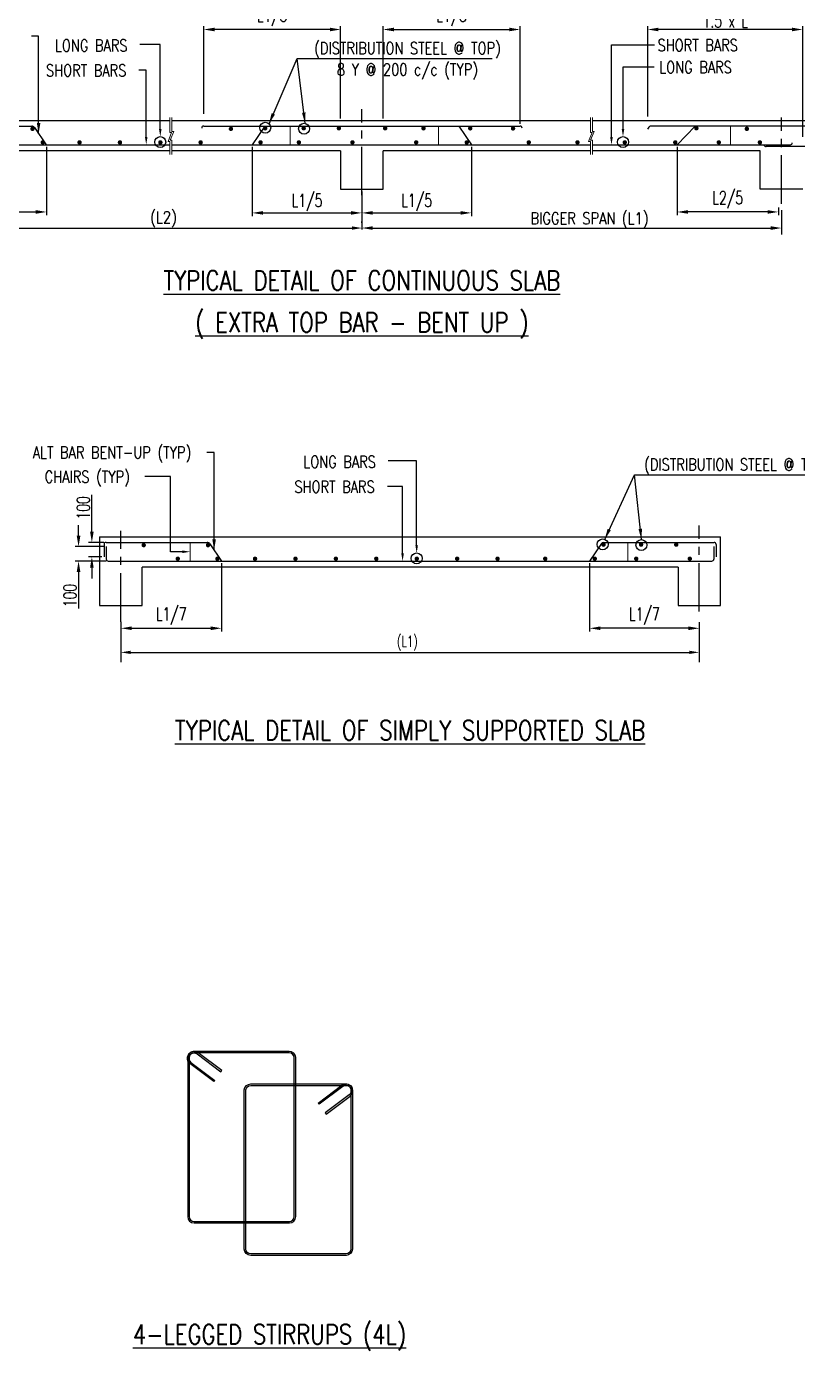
# Model space of a CAD drawing. Extents: x 489124 to 794428, y -356295 to -29813.
# Drawn here: x 573768 to 591606, y -319882 to -289239 of the extents above; entities that cross this region are included whole.
import ezdxf
from ezdxf.enums import TextEntityAlignment as Align

# ---------------------------------------------------------------- set-up
doc = ezdxf.new("R2010")
doc.units = 0
doc.header["$LTSCALE"] = 500
doc.header["$MEASUREMENT"] = 0
doc.linetypes.add('CENTER2', pattern=[1.125, 0.75, -0.125, 0.125, -0.125])
doc.layers.get('DEFPOINTS').update_dxf_attribs({"color": 4})
for name, color, linetype in [('08', 4, 'Continuous'), ('CENTERLINE', 8, 'CENTER2'), ('DIM', 5, 'Continuous'), ('dimention', 7, 'Continuous'), ('hat', 8, 'Continuous'), ('LINK', 2, 'Continuous'), ('other', 5, 'Continuous'), ('S-SCHEDULE', 2, 'Continuous'), ('ST', 6, 'Continuous'), ('TXT', 4, 'Continuous')]:
    doc.layers.add(name, color=color, linetype=linetype)
for name, color, linetype, lineweight in [('hatch', 7, 'Continuous', 5), ('HEADING-TXT', 1, 'Continuous', 25), ('LINE', 253, 'Continuous', 18)]:
    doc.layers.add(name, color=color, linetype=linetype, lineweight=lineweight)
doc.styles.add('ROMANS', font='r.shx', dxfattribs={"width": 0.7, "bigfont": 'bigfont.shx'})
doc.styles.add('ROMENT', font='r.shx', dxfattribs={"bigfont": 'bigfont.shx'})
doc.dimstyles.new('5', dxfattribs={"dimtxt": 250, "dimasz": 250, "dimexe": 60, "dimexo": 60, "dimgap": 150, "dimtad": 1, "dimdec": 0, "dimlfac": 0.2, "dimzin": 0, "dimdsep": 46, "dimtxsty": 'ROMANS', "dimcen": -250, "dimclrd": 5, "dimclre": 5, "dimclrt": 4, "dimadec": 0, "dimazin": 0, "dimtfac": 1, "dimtdec": 0, "dimtix": 1, "dimtofl": 0, "dimtmove": 2, "dimatfit": 3, "dimfxl": 0, "dimtolj": 1, "dimtzin": 0, "dimarcsym": 0})
doc.dimstyles.new('Copy(2) of Standard', dxfattribs={"dimtxt": 300, "dimasz": 250, "dimexe": 75, "dimexo": 50, "dimgap": 50, "dimtad": 1, "dimdec": 0, "dimrnd": 5, "dimzin": 0, "dimdsep": 46, "dimtxsty": 'ROMANS', "dimcen": 0, "dimclrd": 5, "dimclre": 5, "dimclrt": 4, "dimadec": 0, "dimazin": 0, "dimtfac": 1, "dimtdec": 0, "dimtofl": 0, "dimtmove": 0, "dimatfit": 3, "dimfxl": 0, "dimtolj": 1, "dimtzin": 0, "dimarcsym": 0})
doc.dimstyles.new('INT1', dxfattribs={"dimtxt": 250, "dimasz": 250, "dimexe": 150, "dimexo": 60, "dimgap": 75, "dimtad": 1, "dimdec": 0, "dimzin": 0, "dimdsep": 46, "dimtxsty": 'ROMANS', "dimcen": -250, "dimclrd": 5, "dimclre": 5, "dimclrt": 4, "dimadec": 0, "dimazin": 0, "dimtfac": 1, "dimtdec": 0, "dimtix": 1, "dimtofl": 0, "dimtmove": 2, "dimatfit": 3, "dimfxl": 0, "dimtolj": 1, "dimtzin": 0, "dimarcsym": 0})

# ---------------------------------------------------------------- blocks, each defined once
blk = doc.blocks.new('*D981')
at = {"layer": 'DEFPOINTS', "color": 0}
for p in [(591237, -293343), (581527, -293934), (591237, -293904)]:
    blk.add_point(p, dxfattribs=at)
at = {"layer": 'DIM', "color": 5, "lineweight": -2}
for p, q in [((591237, -293493), (591237, -294054)), ((581527, -293784), (581527, -293754)), ((581777, -293904), (590987, -293904))]:
    blk.add_line(p, q, dxfattribs=at)
at = {"layer": 'DIM', "color": 5}
for points in [[(581777, -293863), (581777, -293946), (581527, -293904)], [(590987, -293863), (590987, -293946), (591237, -293904)]]:
    blk.add_solid(points, dxfattribs=at)
blk = doc.blocks.new('*D982')
at = {"layer": 'DEFPOINTS', "color": 0, "linetype": 'ByBlock'}
for p in [(585187, -289309), (582018, -291416), (585187, -291545)]:
    blk.add_point(p, dxfattribs=at)
at = {"layer": 'TXT', "color": 5, "linetype": 'ByBlock', "lineweight": -2}
for p, q in [((582018, -291366), (582018, -289234)), ((585187, -291495), (585187, -289234))]:
    blk.add_line(p, q, dxfattribs=at)
at = {"layer": 'TXT', "color": 5, "lineweight": -2}
blk.add_line((582268, -289309), (584937, -289309), dxfattribs=at)
at = {"layer": 'TXT', "color": 5, "linetype": 'ByBlock'}
for points in [[(582268, -289267), (582268, -289351), (582018, -289309)], [(584937, -289267), (584937, -289351), (585187, -289309)]]:
    blk.add_solid(points, dxfattribs=at)
at = {"layer": 'TXT', "color": 4, "linetype": 'ByBlock', "insert": (583602, -289030), "char_height": 300, "attachment_point": 5, "style": 'ROMANS'}
blk.add_mtext('\\A1;L1/3', dxfattribs=at)
blk = doc.blocks.new('*D983')
at = {"layer": 'DEFPOINTS', "color": 0}
for p in [(584060, -291976), (581527, -293006), (584060, -293554)]:
    blk.add_point(p, dxfattribs=at)
at = {"layer": 'DIM', "color": 5, "lineweight": -2}
for p, q in [((584060, -292026), (584060, -293629)), ((581527, -293056), (581527, -293629)), ((581777, -293554), (583810, -293554))]:
    blk.add_line(p, q, dxfattribs=at)
at = {"layer": 'DIM', "color": 5}
for points in [[(581777, -293512), (581777, -293595), (581527, -293554)], [(583810, -293512), (583810, -293595), (584060, -293554)]]:
    blk.add_solid(points, dxfattribs=at)
at = {"layer": 'DIM', "color": 4, "insert": (582794, -293315), "char_height": 300, "attachment_point": 5, "style": 'ROMANS'}
blk.add_mtext('\\A1;L1/5', dxfattribs=at)
blk = doc.blocks.new('*D984')
at = {"layer": 'DEFPOINTS', "color": 0}
for p in [(578990, -291976), (581527, -293006), (581527, -293554)]:
    blk.add_point(p, dxfattribs=at)
at = {"layer": 'DIM', "color": 5, "lineweight": -2}
for p, q in [((578990, -292026), (578990, -293629)), ((581527, -293056), (581527, -293629)), ((579240, -293554), (581277, -293554))]:
    blk.add_line(p, q, dxfattribs=at)
at = {"layer": 'DIM', "color": 5}
for points in [[(579240, -293512), (579240, -293595), (578990, -293554)], [(581277, -293512), (581277, -293595), (581527, -293554)]]:
    blk.add_solid(points, dxfattribs=at)
at = {"layer": 'DIM', "color": 4, "insert": (580259, -293315), "char_height": 300, "attachment_point": 5, "style": 'ROMANS'}
blk.add_mtext('\\A1;L1/5', dxfattribs=at)
blk = doc.blocks.new('*D985')
at = {"layer": 'DEFPOINTS', "color": 0}
for p in [(574233, -291976), (571891, -293376), (574233, -293532)]:
    blk.add_point(p, dxfattribs=at)
at = {"layer": 'DIM', "color": 5, "lineweight": -2}
for p, q in [((574233, -292026), (574233, -293607)), ((571891, -293426), (571891, -293607)), ((572141, -293532), (573983, -293532))]:
    blk.add_line(p, q, dxfattribs=at)
at = {"layer": 'DIM', "color": 5}
for points in [[(572141, -293490), (572141, -293573), (571891, -293532)], [(573983, -293490), (573983, -293573), (574233, -293532)]]:
    blk.add_solid(points, dxfattribs=at)
at = {"layer": 'DIM', "color": 4, "insert": (573062, -293253), "char_height": 300, "attachment_point": 5, "style": 'ROMANS'}
blk.add_mtext('\\A1;L2/7', dxfattribs=at)
blk = doc.blocks.new('*D986')
at = {"layer": 'DEFPOINTS', "color": 0, "linetype": 'ByBlock'}
for p in [(577868, -289309), (577868, -291308), (581036, -291416)]:
    blk.add_point(p, dxfattribs=at)
at = {"layer": 'TXT', "color": 5, "linetype": 'ByBlock', "lineweight": -2}
for p, q in [((577868, -291258), (577868, -289234)), ((581036, -291366), (581036, -289234))]:
    blk.add_line(p, q, dxfattribs=at)
at = {"layer": 'TXT', "color": 5, "lineweight": -2}
blk.add_line((580786, -289309), (578118, -289309), dxfattribs=at)
at = {"layer": 'TXT', "color": 5, "linetype": 'ByBlock'}
for points in [[(578118, -289267), (578118, -289351), (577868, -289309)], [(580786, -289267), (580786, -289351), (581036, -289309)]]:
    blk.add_solid(points, dxfattribs=at)
at = {"layer": 'TXT', "color": 4, "linetype": 'ByBlock', "insert": (579452, -289030), "char_height": 300, "attachment_point": 5, "style": 'ROMANS'}
blk.add_mtext('\\A1;L1/3', dxfattribs=at)
blk = doc.blocks.new('*D988')
at = {"layer": 'DEFPOINTS', "color": 0}
for p in [(588139, -289309), (588139, -291371), (591727, -291847)]:
    blk.add_point(p, dxfattribs=at)
at = {"layer": 'DIM', "color": 5, "lineweight": -2}
for p, q in [((588139, -291321), (588139, -289234)), ((591727, -291797), (591727, -289234)), ((591477, -289309), (588389, -289309))]:
    blk.add_line(p, q, dxfattribs=at)
at = {"layer": 'DIM', "color": 5}
for points in [[(588389, -289267), (588389, -289351), (588139, -289309)], [(591477, -289267), (591477, -289351), (591727, -289309)]]:
    blk.add_solid(points, dxfattribs=at)
at = {"layer": 'DIM', "color": 4, "insert": (589933, -289109), "char_height": 300, "attachment_point": 5, "style": 'ROMANS'}
blk.add_mtext('\\A1;1.5 x L', dxfattribs=at)
blk = doc.blocks.new('*D992')
at = {"layer": 'DEFPOINTS', "color": 0}
for p in [(578279, -301611), (575952, -303011), (578279, -303167)]:
    blk.add_point(p, dxfattribs=at)
at = {"layer": 'DIM', "color": 5, "lineweight": -2}
for p, q in [((578279, -301661), (578279, -303242)), ((575952, -303061), (575952, -303242)), ((576202, -303167), (578029, -303167))]:
    blk.add_line(p, q, dxfattribs=at)
at = {"layer": 'DIM', "color": 5}
for points in [[(576202, -303125), (576202, -303209), (575952, -303167)], [(578029, -303125), (578029, -303209), (578279, -303167)]]:
    blk.add_solid(points, dxfattribs=at)
at = {"layer": 'DIM', "color": 4, "insert": (577115, -302889), "char_height": 300, "attachment_point": 5, "style": 'ROMANS'}
blk.add_mtext('\\A1;L1/7', dxfattribs=at)
blk = doc.blocks.new('*D993')
at = {"layer": 'DEFPOINTS', "color": 0}
for p in [(575280, -301180), (575607, -301180), (575562, -301515)]:
    blk.add_point(p, dxfattribs=at)
at = {"layer": 'DIM', "color": 5, "lineweight": -2}
for p, q in [((575280, -300930), (575280, -300080)), ((575557, -301180), (575205, -301180)), ((575512, -301515), (575205, -301515)), ((575280, -301765), (575280, -302015))]:
    blk.add_line(p, q, dxfattribs=at)
at = {"layer": 'DIM', "color": 5}
for points in [[(575238, -300930), (575322, -300930), (575280, -301180)], [(575238, -301765), (575322, -301765), (575280, -301515)]]:
    blk.add_solid(points, dxfattribs=at)
at = {"layer": 'DIM', "color": 4, "insert": (575080, -300380), "char_height": 300, "attachment_point": 5, "rotation": 90, "style": 'ROMANS'}
blk.add_mtext('\\A1;100', dxfattribs=at)
blk = doc.blocks.new('*D994')
at = {"layer": 'DEFPOINTS', "color": 0}
for p in [(575614, -301277), (574972, -301611), (575660, -301611)]:
    blk.add_point(p, dxfattribs=at)
at = {"layer": 'DIM', "color": 5, "lineweight": -2}
for p, q in [((574972, -301027), (574972, -300777)), ((575564, -301277), (574897, -301277)), ((575610, -301611), (574897, -301611)), ((574972, -301861), (574972, -302711))]:
    blk.add_line(p, q, dxfattribs=at)
at = {"layer": 'DIM', "color": 5}
for points in [[(574930, -301027), (575014, -301027), (574972, -301277)], [(574930, -301861), (575014, -301861), (574972, -301611)]]:
    blk.add_solid(points, dxfattribs=at)
at = {"layer": 'DIM', "color": 4, "insert": (574772, -302411), "char_height": 300, "attachment_point": 5, "rotation": 90, "style": 'ROMANS'}
blk.add_mtext('\\A1;100', dxfattribs=at)
blk = doc.blocks.new('*D995')
at = {"layer": 'DEFPOINTS', "color": 0}
for p in [(586795, -301611), (589332, -303011), (586795, -303167)]:
    blk.add_point(p, dxfattribs=at)
at = {"layer": 'DIM', "color": 5, "lineweight": -2}
for p, q in [((586795, -301661), (586795, -303242)), ((589332, -303061), (589332, -303242)), ((589082, -303167), (587045, -303167))]:
    blk.add_line(p, q, dxfattribs=at)
at = {"layer": 'DIM', "color": 5}
for points in [[(587045, -303125), (587045, -303209), (586795, -303167)], [(589082, -303125), (589082, -303209), (589332, -303167)]]:
    blk.add_solid(points, dxfattribs=at)
at = {"layer": 'DIM', "color": 4, "insert": (588064, -302889), "char_height": 300, "attachment_point": 5, "style": 'ROMANS'}
blk.add_mtext('\\A1;L1/7', dxfattribs=at)
blk = doc.blocks.new('*D1118')
at = {"layer": 'DEFPOINTS', "color": 0}
for p in [(588821, -291976), (588821, -293532), (591163, -293376)]:
    blk.add_point(p, dxfattribs=at)
at = {"layer": 'DIM', "color": 5, "lineweight": -2}
for p, q in [((588821, -292026), (588821, -293607)), ((590913, -293532), (589071, -293532)), ((591163, -293426), (591163, -293607))]:
    blk.add_line(p, q, dxfattribs=at)
at = {"layer": 'DIM', "color": 5}
for points in [[(589071, -293490), (589071, -293573), (588821, -293532)], [(590913, -293490), (590913, -293573), (591163, -293532)]]:
    blk.add_solid(points, dxfattribs=at)
at = {"layer": 'DIM', "color": 4, "insert": (589992, -293253), "char_height": 300, "attachment_point": 5, "style": 'ROMANS'}
blk.add_mtext('\\A1;L2/5', dxfattribs=at)

msp = doc.modelspace()

# ---------------------------------------------------------------- linework, layer by layer
at = {"layer": '08'}
for p, q in [((571400.158, -291416.332), (577085.547, -291416.332)), ((577132.047, -291416.332), (586812.547, -291416.332)), ((586859.047, -291416.332), (593883.798, -291416.332)), ((577085.547, -292117.647), (572382.661, -292117.647)), ((581035.755, -292117.647), (577132.047, -292117.647)), ((581035.755, -292117.647), (581035.755, -293005.976)), ((586812.547, -292117.647), (582018.258, -292117.647)), ((582018.258, -293005.976), (582018.258, -292117.647)), ((590744.095, -292117.647), (586859.047, -292117.647)), ((590744.095, -293005.976), (590744.095, -292117.647)), ((581035.755, -293005.976), (582018.258, -293005.976)), ((591726.598, -293005.976), (590744.095, -293005.976)), ((575460.601, -301051.717), (589823.354, -301051.717)), ((575460.601, -301051.717), (575460.601, -302641.36)), ((589823.354, -302641.36), (589823.354, -301051.717)), ((576443.104, -302641.36), (576443.104, -301753.032)), ((588840.851, -301753.032), (576443.104, -301753.032)), ((588840.851, -301753.032), (588840.851, -302641.36)), ((575460.601, -302641.36), (576443.104, -302641.36)), ((588840.851, -302641.36), (589823.354, -302641.36))]:
    msp.add_line(p, q, dxfattribs=at)
at = {"layer": 'CENTERLINE', "ltscale": 3}
for p, q in [((581527.426, -293146.454), (581527.426, -291149.172)), ((591237.105, -293342.954), (591237.105, -291345.672)), ((575951.857, -303014.764), (575951.857, -300910.04)), ((589332.523, -302781.839), (589332.523, -300784.557))]:
    msp.add_line(p, q, dxfattribs=at)
at = {"layer": 'DIM', "color": 5}
for p, q in [((576863.271, -289654.739), (576393.101, -289654.739)), ((587301.795, -289665.689), (588295.592, -289665.689)), ((587568.759, -290176.41), (588288.998, -290176.41)), ((576537.891, -290247.376), (576370.333, -290247.376)), ((582794.266, -299290.124), (582139.097, -299290.124)), ((577101.209, -299656.2), (576508.106, -299656.2)), ((582468.887, -299882.761), (582116.329, -299882.761)), ((577374.711, -301395.716), (577101.209, -301395.716))]:
    msp.add_line(p, q, dxfattribs=at)
at = {"layer": 'DIM'}
for p, q in [((576863.271, -291608.407), (576863.271, -289654.739)), ((587301.795, -291795.774), (587301.795, -289665.689)), ((587568.759, -291608.407), (587568.759, -290176.41)), ((576537.891, -291795.774), (576537.891, -290247.376)), ((581527.426, -293394.031), (581527.426, -293934.381)), ((572117.341, -293904.296), (581301.498, -293904.296)), ((582794.266, -301243.792), (582794.266, -299290.124)), ((577101.209, -301395.716), (577101.209, -299656.2)), ((582468.887, -301431.159), (582468.887, -299882.761)), ((589332.523, -303029.416), (589332.523, -303950.596)), ((576177.785, -303724.68), (589106.595, -303724.68))]:
    msp.add_line(p, q, dxfattribs=at)
for points in [[(581301.498, -293866.634), (581301.498, -293941.943), (581527.426, -293904.296)], [(589106.595, -303687.018), (589106.595, -303762.328), (589332.523, -303724.68)]]:
    msp.add_solid(points, dxfattribs=at)
at = {"layer": 'dimention', "color": 5, "linetype": 'ByBlock'}
msp.add_line((575951.857, -303014.764), (575951.857, -303950.596), dxfattribs=at)
at = {"layer": 'dimention', "color": 5}
for points in [[(576833.224, -291608.407), (576893.305, -291608.407), (576863.271, -291788.666)], [(587598.805, -291608.407), (587538.715, -291608.407), (587568.759, -291788.666)], [(576507.848, -291795.774), (576567.938, -291795.774), (576537.891, -291976.041)], [(587331.842, -291795.774), (587271.751, -291795.774), (587301.795, -291976.041)], [(582438.844, -301431.159), (582498.934, -301431.159), (582468.887, -301611.426)], [(582764.22, -301243.792), (582824.301, -301243.792), (582794.266, -301424.051)]]:
    msp.add_solid(points, dxfattribs=at)
at = {"layer": 'dimention', "color": 5, "linetype": 'ByBlock'}
msp.add_solid([(576177.785, -303687.018), (576177.785, -303762.328), (575951.857, -303724.68)], dxfattribs=at)
at = {"layer": 'hat'}
for centre in [(579292.09, -291582.04), (580189.002, -291605.426), (576863.271, -291915.103), (587568.759, -291915.103), (587097.186, -301226.425), (587994.098, -301240.81), (582794.266, -301550.488)]:
    msp.add_circle(centre, 126.431, dxfattribs=at)
at = {"layer": 'hatch'}
for points in [[(577085.547, -291343.031), (577085.547, -291696.119), (577126.217, -291696.119), (577046.525, -291901.807), (577085.547, -291901.807), (577085.547, -292199.031)], [(577132.047, -291342.982), (577132.047, -291666.619), (577172.717, -291666.619), (577093.025, -291872.307), (577132.047, -291872.307), (577132.047, -292198.798)], [(586812.547, -291343.031), (586812.547, -291696.119), (586853.217, -291696.119), (586773.525, -291901.807), (586812.547, -291901.807), (586812.547, -292199.031)], [(586859.047, -291342.982), (586859.047, -291666.619), (586899.717, -291666.619), (586820.025, -291872.307), (586859.047, -291872.307), (586859.047, -292198.798)]]:
    msp.add_lwpolyline(points, dxfattribs=at)
at = {"layer": 'LINE'}
for p, q in [((579871.549, -291544.632), (579871.549, -291976.041)), ((583297.266, -291544.632), (583297.266, -291976.041)), ((590054.526, -291544.632), (590054.526, -291976.041)), ((577554.969, -301180.017), (577554.969, -301611.426)), ((587676.645, -301180.017), (587676.645, -301611.426))]:
    msp.add_line(p, q, dxfattribs=at)
at = {"layer": 'LINK'}
for points in [[(577540.252, -313058.44, 0.381213026), (577570.811, -313213.422), (578124.453, -313631.462), (578103.362, -313659.394), (577549.708, -313241.345, -0.391379955), (577512.959, -313036.018, -0.391379955)], [(577522.419, -313019.703, 0.148969914), (577497.442, -313101.675), (577497.442, -315769.31), (577497.442, -316782.411, 0.414213562), (577644.442, -316929.411), (578647.059, -316929.411), (579849.676, -316929.411, 0.414213562), (579996.676, -316782.411), (579996.676, -315769.31), (579996.676, -313101.675, 0.399194115), (579846.1, -312961.466), (578643.483, -312961.466), (577640.867, -312961.466, 0.270159719), (577512.959, -313036.018)], [(577552.594, -313037.923, -0.40520968), (577716.549, -313017.775), (578266.282, -313432.872), (578287.372, -313404.94), (577737.652, -312989.853, 0.414213562), (577522.419, -313019.703, -0.414213562)], [(577552.427, -313037.823, 0.152834704), (577532.442, -313101.675), (577532.442, -315769.31), (577532.442, -316782.411, 0.414213562), (577644.442, -316894.411), (578647.059, -316894.411), (579849.676, -316894.411, 0.414213562), (579961.676, -316782.411), (579961.676, -315769.31), (579961.676, -313101.675, 0.394331778), (579846.1, -312996.466), (578643.483, -312996.466), (577640.867, -312996.466, 0.284887278), (577540.542, -313058.677)], [(581281.827, -313770.929, -0.148969914), (581306.804, -313852.901), (581306.804, -316520.536), (581306.804, -317533.637, -0.414213562), (581159.804, -317680.637), (580157.187, -317680.637), (578954.571, -317680.637, -0.414213562), (578807.571, -317533.637), (578807.571, -316520.536), (578807.571, -313852.901, -0.399194115), (578958.146, -313712.691), (580160.763, -313712.691), (581163.38, -313712.691, -0.270159719), (581291.287, -313787.244)], [(581251.819, -313789.048, -0.152834704), (581271.804, -313852.901), (581271.804, -316520.536), (581271.804, -317533.637, -0.414213562), (581159.804, -317645.637), (580157.187, -317645.637), (578954.571, -317645.637, -0.414213562), (578842.571, -317533.637), (578842.571, -316520.536), (578842.571, -313852.901, -0.394331778), (578958.146, -313747.691), (580160.763, -313747.691), (581163.38, -313747.691, -0.284887278), (581263.705, -313809.903)], [(581251.652, -313789.149, 0.40520968), (581087.698, -313769.001), (580537.965, -314184.098), (580516.874, -314156.166), (581066.594, -313741.079, -0.414213562), (581281.827, -313770.929, 0.414213562)], [(581263.994, -313809.666, -0.381213026), (581233.435, -313964.648), (580679.794, -314382.688), (580700.885, -314410.62), (581254.538, -313992.57, 0.391379955), (581291.287, -313787.244, 0.391379955)]]:
    msp.add_lwpolyline(points, format="xyb", dxfattribs=at)
at = {"layer": 'other'}
msp.add_solid([(577374.711, -301365.684), (577374.711, -301425.762), (577554.969, -301395.716)], dxfattribs=at)
at = {"layer": 'ST'}
for p, q in [((571546.831, -291544.632), (573887.893, -291544.632)), ((573950.238, -291577.8), (574222.087, -291981.227)), ((577867.627, -291544.632), (585186.568, -291544.632)), ((579280.765, -291544.632), (578990.068, -291976.041)), ((583769.26, -291544.632), (584059.965, -291976.041)), ((592579.101, -291544.632), (588199.02, -291544.632)), ((588821.02, -291976.041), (589241.191, -291544.632)), ((593604.618, -291544.632), (589224.537, -291544.632)), ((571599.118, -291976.041), (577085.547, -291976.041)), ((577132.047, -291976.041), (586812.547, -291976.041)), ((586859.047, -291976.041), (591439.661, -291976.041)), ((593604.618, -292018.877), (590879.587, -292018.877)), ((575607.274, -301180.017), (577948.336, -301180.017)), ((578010.681, -301213.185), (578279.036, -301611.426)), ((587070.997, -301202.077), (586795.165, -301611.426)), ((587112.462, -301180.017), (589676.681, -301180.017)), ((575562.21, -301225.082), (575562.21, -301514.908)), ((575614.497, -301276.53), (575614.497, -301566.356)), ((589669.458, -301276.53), (589669.458, -301566.356)), ((589721.746, -301225.082), (589721.746, -301514.908)), ((575659.562, -301611.426), (589624.394, -301611.426))]:
    msp.add_line(p, q, dxfattribs=at)
at = {"layer": 'ST', "const_width": 50.698}
for points in [[(573882.342, -291608.277, 1), (573933.034, -291608.277, 1)], [(578471.954, -291608.277, 1), (578522.646, -291608.277, 1)], [(579264.016, -291596.343, 1), (579314.717, -291596.343, 1)], [(580155.167, -291595.843, 1), (580205.859, -291595.843, 1)], [(580970.58, -291595.843, 1), (581021.272, -291595.843, 1)], [(582091.185, -291595.843, -1), (582040.493, -291595.843, -1)], [(582977.836, -291596.343, -1), (582927.135, -291596.343, -1)], [(584060.336, -291596.343, -1), (584009.635, -291596.343, -1)], [(584998.723, -291598.843, 1), (585049.414, -291598.843, 1)], [(589291.101, -291595.277, -1), (589240.401, -291595.277, -1)], [(590458.971, -291608.277, -1), (590408.279, -291608.277, -1)], [(574169.858, -291921.674, -1), (574119.155, -291921.674, -1)], [(575020.109, -291921.674, -1), (574969.406, -291921.674, -1)], [(575955.386, -291921.674, -1), (575904.682, -291921.674, -1)], [(576890.662, -291921.674, -1), (576839.958, -291921.674, -1)], [(577771.692, -291921.674, 1), (577822.384, -291921.674, 1)], [(579157.32, -291921.674, 1), (579208.012, -291921.674, 1)], [(580044.465, -291921.674, 1), (580095.165, -291921.674, 1)], [(581283.434, -291921.674, 1), (581334.126, -291921.674, 1)], [(582758.175, -291921.674, 1), (582808.867, -291921.674, 1)], [(583927.597, -291921.674, 1), (583978.288, -291921.674, 1)], [(585362.106, -291921.674, 1), (585412.798, -291921.674, 1)], [(586490.095, -291921.674, 1), (586540.787, -291921.674, 1)], [(587584.276, -291921.674, 1), (587634.968, -291921.674, 1)], [(588753.03, -291921.674, 1), (588803.722, -291921.674, 1)], [(589759.973, -291921.674, 1), (589810.676, -291921.674, 1)], [(590711.136, -291921.674, 1), (590761.827, -291921.674, 1)]]:
    msp.add_lwpolyline(points, format="xyb", close=True, dxfattribs=at)
at = {"layer": 'ST', "const_width": 50.698, "elevation": 0}
for points in [[(576455.033, -301243.661, 1), (576505.725, -301243.661, 1)], [(577942.786, -301243.661, 1), (577993.477, -301243.661, 1)], [(587093.113, -301231.727, 1), (587143.813, -301231.727, 1)], [(587960.263, -301231.227, 1), (588010.955, -301231.227, 1)], [(588775.677, -301231.227, 1), (588826.368, -301231.227, 1)], [(577242.521, -301557.059, 1), (577293.213, -301557.059, 1)], [(578210.302, -301557.059, -1), (578159.598, -301557.059, -1)], [(579080.553, -301557.059, -1), (579029.849, -301557.059, -1)], [(580015.829, -301557.059, -1), (579965.125, -301557.059, -1)], [(580951.105, -301557.059, -1), (580900.402, -301557.059, -1)], [(581886.382, -301557.059, -1), (581835.678, -301557.059, -1)], [(582821.658, -301557.059, -1), (582770.954, -301557.059, -1)], [(583756.934, -301557.059, -1), (583706.23, -301557.059, -1)], [(584692.21, -301557.059, -1), (584641.507, -301557.059, -1)], [(585795.14, -301557.059, -1), (585744.436, -301557.059, -1)], [(586889.916, -301557.059, 1), (586940.608, -301557.059, 1)], [(587849.561, -301557.059, 1), (587900.262, -301557.059, 1)], [(589088.531, -301557.059, 1), (589139.222, -301557.059, 1)]]:
    msp.add_lwpolyline(points, format="xyb", close=True, dxfattribs=at)
at = {"layer": 'ST'}
for centre, radius, start, end in [((573887.893, -291619.811), 75.177, 33.9737701, 90), ((577867.627, -291589.705), 45.065, 90, 180), ((585186.568, -291589.705), 45.065, 0, 90), ((588255.711, -291657.328), 125.155, 115.7893095, 159.0733367), ((590879.587, -291973.813), 45.065, 180, 270), ((591439.661, -291930.972), 45.065, 270, 0), ((575607.274, -301225.082), 45.065, 90, 180), ((577948.336, -301255.196), 75.177, 33.9737701, 90), ((587112.462, -301230.017), 50, 90, 146.0267311), ((589676.681, -301225.082), 45.065, 0, 90), ((575659.562, -301566.356), 45.065, 180, 270), ((589624.394, -301566.356), 45.065, 270, 0)]:
    msp.add_arc(centre, radius, start, end, dxfattribs=at)

# ---------------------------------------------------------------- texts
at = {"layer": 'HEADING-TXT', "color": 6, "style": 'ROMANS', "width": 0.8}
for s, p in [('%%UTYPICAL DETAIL OF CONTINUOUS SLAB', (581527.426, -295115.778)), ('%%U( EXTRA TOP BAR - BENT UP )', (581527.426, -296087.512)), ('%%UTYPICAL DETAIL OF SIMPLY SUPPORTED SLAB', (582641.978, -305528.298)), ('%%U4-LEGGED STIRRUPS (4L)', (579392.113, -319507.435))]:
    msp.add_text(s, height=450, dxfattribs=at).set_placement(p, align=Align.MIDDLE_CENTER)
at = {"layer": 'S-SCHEDULE', "color": 4, "style": 'ROMANS', "width": 0.7}
msp.add_text(' (L1)', height=250, dxfattribs=at).set_placement((582519.719, -303487.965), align=Align.MIDDLE)
at = {"layer": 'TXT', "linetype": 'ByBlock', "style": 'ROMANS', "width": 0.8}
for s, p in [('LONG BARS', (574426.73, -289678.472)), ('SHORT BARS', (588368.318, -289673.292)), ('SHORT BARS', (574220.246, -290255.749)), ('LONG BARS', (588407.027, -290182.965)), ('CHAIRS (TYP)', (574188.2, -299659.971))]:
    msp.add_text(s, height=275, dxfattribs=at).set_placement(p, align=Align.MIDDLE_LEFT)
for s, p in [('(DISTRIBUTION STEEL @ TOP)', (582582.051, -289761.753)), ('8 Y @ 200 c/c (TYP)', (582582.051, -290256.253)), (' (L2)', (576861.775, -293675.702)), ('BIGGER SPAN (L1)', (586793.275, -293699.915)), ('ALT BAR BENT-UP (TYP)', (575744.919, -299117.097))]:
    msp.add_text(s, height=275, dxfattribs=at).set_placement(p, align=Align.MIDDLE)
at = {"layer": 'TXT', "style": 'ROMENT', "width": 0.8}
for s, p in [('LONG BARS', (580172.726, -299313.857)), ('SHORT BARS', (579966.242, -299891.134))]:
    msp.add_text(s, height=275, dxfattribs=at).set_placement(p, align=Align.MIDDLE_LEFT)
msp.add_text('(DISTRIBUTION STEEL @ TOP)', height=275, dxfattribs=at).set_placement((590215.647, -299394.982), align=Align.MIDDLE)

# ---------------------------------------------------------------- dimensions: what is measured, and where the dimension line sits
at = {"layer": 'DIM'}
for base, p1, p2, text, dimstyle, override, picture, middle in [((588138.814, -289309.006), (591726.598, -291847.031), (588138.814, -291371.031), '1.5 x L', 'Copy(2) of Standard', {"dimfxl": 60}, '*D988', (589932.706, -289109.006)), ((574232.992, -293531.739), (571891.414, -293375.662), (574232.992, -291976.041), 'L2/7', 'Copy(2) of Standard', {"dimfxl": 60}, '*D985', (573062.203, -293253.167)), ((581527.426, -293553.68), (578990.068, -291976.041), (581527.426, -293005.976), 'L1/5', 'Copy(2) of Standard', {"dimgap": 10, "dimfxl": 60}, '*D984', (580258.747, -293315.109)), ((584059.965, -293553.68), (581527.426, -293005.976), (584059.965, -291976.041), 'L1/5', 'Copy(2) of Standard', {"dimgap": 10, "dimfxl": 60}, '*D983', (582793.696, -293315.109)), ((591237.105, -293904.296), (581527.426, -293934.381), (591237.105, -293342.954), ' ', 'INT1', {"dimexo": 150, "dimlfac": 0.25}, '*D981', (586382.265, -293904.296)), ((578279.036, -303167.124), (575951.857, -303011.046), (578279.036, -301611.426), 'L1/7', 'Copy(2) of Standard', {"dimfxl": 60}, '*D992', (577115.446, -302888.552))]:
    dim = msp.add_linear_dim(base=base, p1=p1, p2=p2, text=text, dimstyle=dimstyle, override=override, dxfattribs=at)
    dim.commit()
    dim.dimension.update_dxf_attribs({"geometry": picture, "text_midpoint": middle})
for base, p1, p2, text, picture, middle in [((588821.02, -293531.739), (591162.599, -293375.662), (588821.02, -291976.041), 'L2/5', '*D1118', (589991.81, -293253.167)), ((586795.165, -303167.124), (589332.098, -303011.046), (586795.165, -301611.426), 'L1/7', '*D995', (588063.632, -302888.552))]:
    dim = msp.add_linear_dim(base=base, p1=p1, p2=p2, angle=180, text=text, dimstyle='Copy(2) of Standard', override={"dimfxl": 60}, dxfattribs=at)
    dim.commit()
    dim.dimension.update_dxf_attribs({"geometry": picture, "text_midpoint": middle})
for base, p1, p2, picture, middle in [((575279.893, -301180.017), (575562.21, -301514.908), (575607.274, -301180.017), '*D993', (575079.893, -300380.017)), ((574972.012, -301611.421), (575614.497, -301276.53), (575659.562, -301611.421), '*D994', (574772.012, -302411.421))]:
    dim = msp.add_linear_dim(base=base, p1=p1, p2=p2, angle=90, text='100', dimstyle='Copy(2) of Standard', dxfattribs=at)
    dim.commit()
    dim.dimension.update_dxf_attribs({"geometry": picture, "text_midpoint": middle})
at = {"layer": 'TXT', "linetype": 'ByBlock'}
for base, p1, p2, picture, middle in [((577867.627, -289309.006), (581035.755, -291416.332), (577867.627, -291307.531), '*D986', (579451.691, -289030.434)), ((585186.568, -289309.006), (582018.258, -291416.332), (585186.568, -291544.632), '*D982', (583602.413, -289030.434))]:
    dim = msp.add_linear_dim(base=base, p1=p1, p2=p2, text='L1/3', dimstyle='Copy(2) of Standard', override={"dimfxl": 60}, dxfattribs=at)
    dim.commit()
    dim.dimension.update_dxf_attribs({"geometry": picture, "text_midpoint": middle})

# ---------------------------------------------------------------- leaders
at = {"layer": 'DIM'}
for points in [[(574048.086, -291723.008), (574048.086, -289466.258), (573881.568, -289466.258)], [(578108.53, -301358.393), (578108.53, -299101.643), (577942.012, -299101.643)]]:
    msp.add_leader(points, dimstyle='Copy(2) of Standard', override={"dimgap": 10, "dimtad": 0, "dimfxl": 60}, dxfattribs=at)
at = {"layer": 'DIM', "color": 5}
for points in [[(579378.726, -291489.958), (580028.649, -289981.607), (584543.139, -289981.607)], [(580213.411, -291481.373), (580028.649, -289981.607)], [(587145.259, -301109.489), (587833.746, -299616.992), (592570.736, -299616.992)], [(587994.098, -301114.379), (587833.746, -299616.992)]]:
    msp.add_leader(points, dimstyle='5', dxfattribs=at)

doc.saveas('drawing.dxf')
